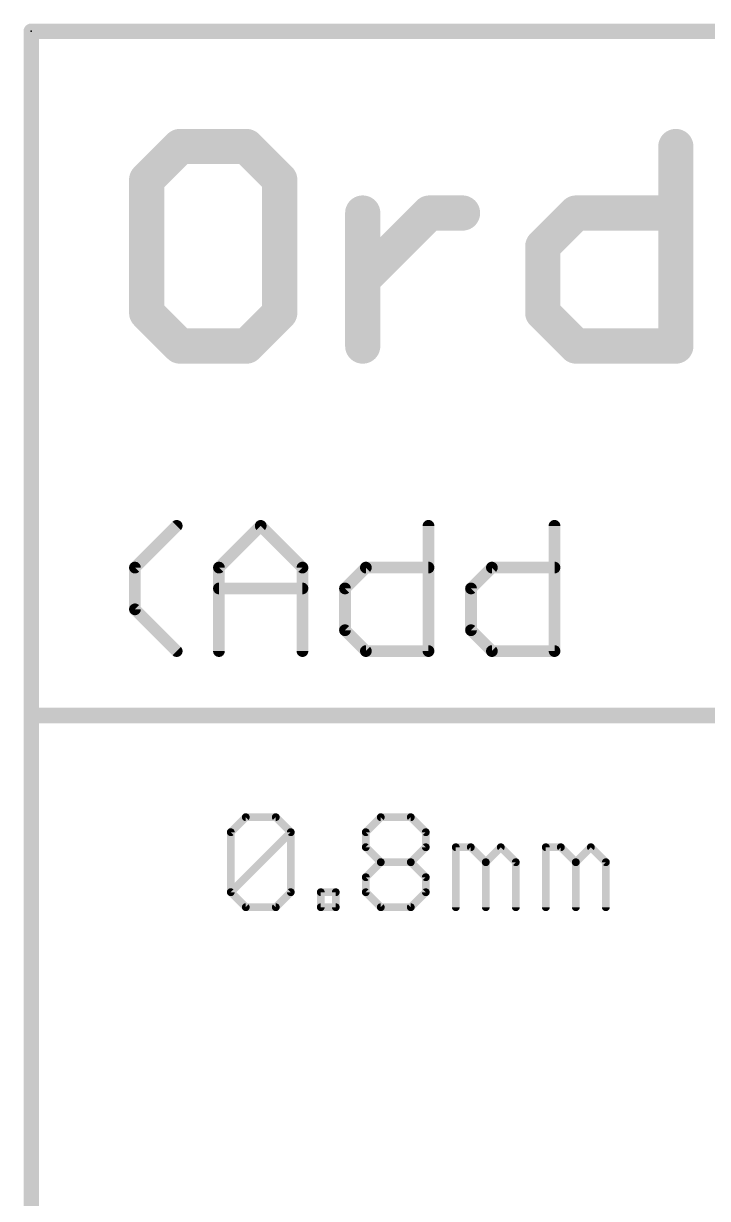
# Model space of a CAD drawing. Extents: x -17 to 166, y -13 to 51.
# Drawn here: x 64.67 to 73.55, y 35.64 to 50.9 of the extents above; entities that cross this region are included whole.
import ezdxf

# ---------------------------------------------------------------- set-up
doc = ezdxf.new("R2010")
doc.units = 0
doc.layers.add('23', color=53, linetype='CONTINUOUS')
doc.layers.add('51', color=53, linetype='CONTINUOUS')

msp = doc.modelspace()

# ---------------------------------------------------------------- linework, layer by layer
at = {"layer": '23'}
msp.add_point((64.77, 50.8), dxfattribs=at)
at = {"layer": '51'}
for points, const_width in [([(64.77, 50.8), (166.37, 50.8)], 0.2032), ([(64.77, 41.91), (64.77, 50.8)], 0.2032), ([(66.7008, 49.3036), (66.2686, 48.8714)], 0.4572), ([(67.5651, 49.3036), (66.7008, 49.3036)], 0.4572), ([(67.9973, 48.8714), (67.5651, 49.3036)], 0.4572), ([(73.1426, 49.3036), (73.1426, 46.7106)], 0.4572), ([(66.2686, 48.8714), (66.2686, 47.1428)], 0.4572), ([(67.9973, 47.1428), (67.9973, 48.8714)], 0.4572), ([(69.0752, 46.7106), (69.0752, 48.4393)], 0.4572), ([(69.0752, 47.5749), (69.9395, 48.4393)], 0.4572), ([(69.9395, 48.4393), (70.3717, 48.4393)], 0.4572), ([(71.414, 48.0071), (71.8461, 48.4393)], 0.4572), ([(71.8461, 48.4393), (73.1426, 48.4393)], 0.4572), ([(71.414, 47.1428), (71.414, 48.0071)], 0.4572), ([(66.2686, 47.1428), (66.7008, 46.7106)], 0.4572), ([(67.5651, 46.7106), (67.9973, 47.1428)], 0.4572), ([(71.8461, 46.7106), (71.414, 47.1428)], 0.4572), ([(66.7008, 46.7106), (67.5651, 46.7106)], 0.4572), ([(73.1426, 46.7106), (71.8461, 46.7106)], 0.4572), ([(66.1162, 43.8329), (66.6585, 44.3752)], 0.1524), ([(67.2076, 43.8329), (67.75, 44.3752)], 0.1524), ([(67.75, 44.3752), (68.2923, 43.8329)], 0.1524), ([(69.9295, 44.3752), (69.9295, 42.7482)], 0.1524), ([(71.5666, 44.3752), (71.5666, 42.7482)], 0.1524), ([(66.1162, 43.2905), (66.1162, 43.8329)], 0.1524), ([(67.2076, 42.7482), (67.2076, 43.8329)], 0.1524), ([(68.2923, 43.8329), (68.2923, 42.7482)], 0.1524), ([(68.8448, 43.5617), (69.116, 43.8329)], 0.1524), ([(69.116, 43.8329), (69.9295, 43.8329)], 0.1524), ([(70.4819, 43.5617), (70.7531, 43.8329)], 0.1524), ([(70.7531, 43.8329), (71.5666, 43.8329)], 0.1524), ([(67.2076, 43.5617), (68.2923, 43.5617)], 0.1524), ([(68.8448, 43.0194), (68.8448, 43.5617)], 0.1524), ([(70.4819, 43.0194), (70.4819, 43.5617)], 0.1524), ([(66.6585, 42.7482), (66.1162, 43.2905)], 0.1524), ([(69.116, 42.7482), (68.8448, 43.0194)], 0.1524), ([(70.7531, 42.7482), (70.4819, 43.0194)], 0.1524), ([(69.9295, 42.7482), (69.116, 42.7482)], 0.1524), ([(71.5666, 42.7482), (70.7531, 42.7482)], 0.1524), ([(64.77, 0), (64.77, 41.91)], 0.2032), ([(64.77, 41.91), (166.37, 41.91)], 0.2032), ([(67.3608, 40.3953), (67.5557, 40.5902)], 0.1016), ([(67.5557, 40.5902), (67.9455, 40.5902)], 0.1016), ([(67.9455, 40.5902), (68.1404, 40.3953)], 0.1016), ([(69.1149, 40.3953), (69.3098, 40.5902)], 0.1016), ([(69.3098, 40.5902), (69.6996, 40.5902)], 0.1016), ([(69.6996, 40.5902), (69.8945, 40.3953)], 0.1016), ([(67.3608, 39.6157), (67.3608, 40.3953)], 0.1016), ([(67.3608, 39.6157), (68.1404, 40.3953)], 0.1016), ([(68.1404, 40.3953), (68.1404, 39.6157)], 0.1016), ([(69.1149, 40.2004), (69.1149, 40.3953)], 0.1016), ([(69.8945, 40.3953), (69.8945, 40.2004)], 0.1016), ([(69.3098, 40.0055), (69.1149, 40.2004)], 0.1016), ([(69.8945, 40.2004), (69.6996, 40.0055)], 0.1016), ([(70.2843, 39.4208), (70.2843, 40.2004)], 0.1016), ([(70.2843, 40.2004), (70.4792, 40.2004)], 0.1016), ([(70.4792, 40.2004), (70.6741, 40.0055)], 0.1016), ([(70.6741, 40.0055), (70.869, 40.2004)], 0.1016), ([(70.869, 40.2004), (71.0639, 40.0055)], 0.1016), ([(71.4537, 39.4208), (71.4537, 40.2004)], 0.1016), ([(71.4537, 40.2004), (71.6486, 40.2004)], 0.1016), ([(71.6486, 40.2004), (71.8435, 40.0055)], 0.1016), ([(71.8435, 40.0055), (72.0384, 40.2004)], 0.1016), ([(72.0384, 40.2004), (72.2333, 40.0055)], 0.1016), ([(69.1149, 39.8106), (69.3098, 40.0055)], 0.1016), ([(69.3098, 40.0055), (69.6996, 40.0055)], 0.1016), ([(69.6996, 40.0055), (69.8945, 39.8106)], 0.1016), ([(70.6741, 40.0055), (70.6741, 39.4208)], 0.1016), ([(71.0639, 40.0055), (71.0639, 39.4208)], 0.1016), ([(71.8435, 40.0055), (71.8435, 39.4208)], 0.1016), ([(72.2333, 40.0055), (72.2333, 39.4208)], 0.1016), ([(69.1149, 39.6157), (69.1149, 39.8106)], 0.1016), ([(69.8945, 39.8106), (69.8945, 39.6157)], 0.1016), ([(67.5557, 39.4208), (67.3608, 39.6157)], 0.1016), ([(68.1404, 39.6157), (67.9455, 39.4208)], 0.1016), ([(68.5302, 39.4208), (68.5302, 39.6157)], 0.1016), ([(68.5302, 39.6157), (68.7251, 39.6157)], 0.1016), ([(68.7251, 39.6157), (68.7251, 39.4208)], 0.1016), ([(69.3098, 39.4208), (69.1149, 39.6157)], 0.1016), ([(69.8945, 39.6157), (69.6996, 39.4208)], 0.1016), ([(67.9455, 39.4208), (67.5557, 39.4208)], 0.1016), ([(68.7251, 39.4208), (68.5302, 39.4208)], 0.1016), ([(69.6996, 39.4208), (69.3098, 39.4208)], 0.1016)]:
    msp.add_lwpolyline(points, dxfattribs=dict(at, const_width=const_width))
for points, const_width in [([(64.77, 50.8508, 1), (64.77, 50.7492)], 0.1016), ([(64.8208, 50.8, 1), (64.7192, 50.8)], 0.1016), ([(66.7008, 49.4179, 1), (66.7008, 49.1893)], 0.2286), ([(66.7816, 49.2228, 1), (66.6199, 49.3844)], 0.2286), ([(67.6459, 49.3844, 1), (67.4843, 49.2228)], 0.2286), ([(67.5651, 49.1893, 1), (67.5651, 49.4179)], 0.2286), ([(73.2569, 49.3036, 1), (73.0283, 49.3036)], 0.2286), ([(66.3829, 48.8714, 1), (66.1543, 48.8714)], 0.2286), ([(66.1878, 48.9523, 1), (66.3494, 48.7906)], 0.2286), ([(68.1116, 48.8714, 1), (67.883, 48.8714)], 0.2286), ([(67.9165, 48.7906, 1), (68.0781, 48.9523)], 0.2286), ([(69.1895, 48.4393, 1), (68.9609, 48.4393)], 0.2286), ([(69.9395, 48.5536, 1), (69.9395, 48.325)], 0.2286), ([(70.0203, 48.3585, 1), (69.8587, 48.5201)], 0.2286), ([(70.3717, 48.325, 1), (70.3717, 48.5536)], 0.2286), ([(71.8461, 48.5536, 1), (71.8461, 48.325)], 0.2286), ([(71.9269, 48.3585, 1), (71.7653, 48.5201)], 0.2286), ([(73.1426, 48.325, 1), (73.1426, 48.5536)], 0.2286), ([(71.3331, 48.0879, 1), (71.4948, 47.9263)], 0.2286), ([(71.5283, 48.0071, 1), (71.2997, 48.0071)], 0.2286), ([(68.9943, 47.6558, 1), (69.156, 47.4941)], 0.2286), ([(66.3494, 47.2236, 1), (66.1878, 47.0619)], 0.2286), ([(68.0781, 47.0619, 1), (67.9165, 47.2236)], 0.2286), ([(71.4948, 47.2236, 1), (71.3331, 47.0619)], 0.2286), ([(66.1543, 47.1428, 1), (66.3829, 47.1428)], 0.2286), ([(67.883, 47.1428, 1), (68.1116, 47.1428)], 0.2286), ([(71.2997, 47.1428, 1), (71.5283, 47.1428)], 0.2286), ([(66.7008, 46.8249, 1), (66.7008, 46.5963)], 0.2286), ([(66.6199, 46.6298, 1), (66.7816, 46.7914)], 0.2286), ([(67.4843, 46.7914, 1), (67.6459, 46.6298)], 0.2286), ([(67.5651, 46.5963, 1), (67.5651, 46.8249)], 0.2286), ([(71.8461, 46.8249, 1), (71.8461, 46.5963)], 0.2286), ([(71.7653, 46.6298, 1), (71.9269, 46.7914)], 0.2286), ([(73.1426, 46.5963, 1), (73.1426, 46.8249)], 0.2286), ([(68.9609, 46.7106, 1), (69.1895, 46.7106)], 0.2286), ([(73.0283, 46.7106, 1), (73.2569, 46.7106)], 0.2286), ([(66.6855, 44.3482, 1), (66.6316, 44.4021)], 0.0762), ([(67.7769, 44.4021, 1), (67.723, 44.3482)], 0.0762), ([(67.7769, 44.3482, 1), (67.723, 44.4021)], 0.0762), ([(69.9676, 44.3752, 1), (69.8914, 44.3752)], 0.0762), ([(71.6047, 44.3752, 1), (71.5285, 44.3752)], 0.0762), ([(66.1543, 43.8329, 1), (66.0781, 43.8329)], 0.0762), ([(66.0893, 43.8598, 1), (66.1431, 43.8059)], 0.0762), ([(67.2457, 43.8329, 1), (67.1695, 43.8329)], 0.0762), ([(67.1807, 43.8598, 1), (67.2346, 43.8059)], 0.0762), ([(68.3304, 43.8329, 1), (68.2542, 43.8329)], 0.0762), ([(68.2654, 43.8059, 1), (68.3192, 43.8598)], 0.0762), ([(69.116, 43.871, 1), (69.116, 43.7948)], 0.0762), ([(69.1429, 43.8059, 1), (69.089, 43.8598)], 0.0762), ([(69.9295, 43.7948, 1), (69.9295, 43.871)], 0.0762), ([(70.7531, 43.871, 1), (70.7531, 43.7948)], 0.0762), ([(70.7801, 43.8059, 1), (70.7262, 43.8598)], 0.0762), ([(71.5666, 43.7948, 1), (71.5666, 43.871)], 0.0762), ([(67.2076, 43.5998, 1), (67.2076, 43.5236)], 0.0762), ([(68.2923, 43.5236, 1), (68.2923, 43.5998)], 0.0762), ([(68.8829, 43.5617, 1), (68.8067, 43.5617)], 0.0762), ([(68.8179, 43.5886, 1), (68.8717, 43.5348)], 0.0762), ([(70.52, 43.5617, 1), (70.4438, 43.5617)], 0.0762), ([(70.455, 43.5886, 1), (70.5089, 43.5348)], 0.0762), ([(66.1431, 43.3175, 1), (66.0893, 43.2636)], 0.0762), ([(66.0781, 43.2905, 1), (66.1543, 43.2905)], 0.0762), ([(68.8717, 43.0463, 1), (68.8179, 42.9924)], 0.0762), ([(68.8067, 43.0194, 1), (68.8829, 43.0194)], 0.0762), ([(70.5089, 43.0463, 1), (70.455, 42.9924)], 0.0762), ([(70.4438, 43.0194, 1), (70.52, 43.0194)], 0.0762), ([(66.6316, 42.7213, 1), (66.6855, 42.7751)], 0.0762), ([(67.1695, 42.7482, 1), (67.2457, 42.7482)], 0.0762), ([(68.2542, 42.7482, 1), (68.3304, 42.7482)], 0.0762), ([(69.116, 42.7863, 1), (69.116, 42.7101)], 0.0762), ([(69.089, 42.7213, 1), (69.1429, 42.7751)], 0.0762), ([(69.8914, 42.7482, 1), (69.9676, 42.7482)], 0.0762), ([(69.9295, 42.7101, 1), (69.9295, 42.7863)], 0.0762), ([(70.7531, 42.7863, 1), (70.7531, 42.7101)], 0.0762), ([(70.7262, 42.7213, 1), (70.7801, 42.7751)], 0.0762), ([(71.5285, 42.7482, 1), (71.6047, 42.7482)], 0.0762), ([(71.5666, 42.7101, 1), (71.5666, 42.7863)], 0.0762), ([(64.8208, 41.91, 1), (64.7192, 41.91)], 0.1016), ([(64.77, 41.9608, 1), (64.77, 41.8592)], 0.1016), ([(64.7192, 41.91, 1), (64.8208, 41.91)], 0.1016), ([(67.5557, 40.6156, 1), (67.5557, 40.5648)], 0.0508), ([(67.5737, 40.5722, 1), (67.5377, 40.6082)], 0.0508), ([(67.9635, 40.6082, 1), (67.9275, 40.5722)], 0.0508), ([(67.9455, 40.5648, 1), (67.9455, 40.6156)], 0.0508), ([(69.3098, 40.6156, 1), (69.3098, 40.5648)], 0.0508), ([(69.3278, 40.5722, 1), (69.2918, 40.6082)], 0.0508), ([(69.7176, 40.6082, 1), (69.6816, 40.5722)], 0.0508), ([(69.6996, 40.5648, 1), (69.6996, 40.6156)], 0.0508), ([(67.3428, 40.4133, 1), (67.3788, 40.3773)], 0.0508), ([(67.3862, 40.3953, 1), (67.3354, 40.3953)], 0.0508), ([(68.1658, 40.3953, 1), (68.115, 40.3953)], 0.0508), ([(68.1584, 40.3773, 1), (68.1224, 40.4133)], 0.0508), ([(68.1224, 40.3773, 1), (68.1584, 40.4133)], 0.0508), ([(69.0969, 40.4133, 1), (69.1329, 40.3773)], 0.0508), ([(69.1403, 40.3953, 1), (69.0895, 40.3953)], 0.0508), ([(69.9199, 40.3953, 1), (69.8691, 40.3953)], 0.0508), ([(69.8765, 40.3773, 1), (69.9125, 40.4133)], 0.0508), ([(69.1329, 40.2184, 1), (69.0969, 40.1824)], 0.0508), ([(69.0895, 40.2004, 1), (69.1403, 40.2004)], 0.0508), ([(69.8691, 40.2004, 1), (69.9199, 40.2004)], 0.0508), ([(69.9125, 40.1824, 1), (69.8765, 40.2184)], 0.0508), ([(70.3097, 40.2004, 1), (70.2589, 40.2004)], 0.0508), ([(70.2843, 40.2258, 1), (70.2843, 40.175)], 0.0508), ([(70.4971, 40.2184, 1), (70.4612, 40.1824)], 0.0508), ([(70.4792, 40.175, 1), (70.4792, 40.2258)], 0.0508), ([(70.8869, 40.2184, 1), (70.851, 40.1824)], 0.0508), ([(70.8869, 40.1824, 1), (70.851, 40.2184)], 0.0508), ([(71.4791, 40.2004, 1), (71.4283, 40.2004)], 0.0508), ([(71.4537, 40.2258, 1), (71.4537, 40.175)], 0.0508), ([(71.6665, 40.2184, 1), (71.6306, 40.1824)], 0.0508), ([(71.6486, 40.175, 1), (71.6486, 40.2258)], 0.0508), ([(72.0563, 40.2184, 1), (72.0204, 40.1824)], 0.0508), ([(72.0563, 40.1824, 1), (72.0204, 40.2184)], 0.0508), ([(69.3098, 40.0309, 1), (69.3098, 39.9801)], 0.0508), ([(69.3278, 39.9875, 1), (69.2918, 40.0235)], 0.0508), ([(69.2918, 39.9875, 1), (69.3278, 40.0235)], 0.0508), ([(69.7176, 40.0235, 1), (69.6816, 39.9875)], 0.0508), ([(69.6816, 40.0235, 1), (69.7176, 39.9875)], 0.0508), ([(69.6996, 39.9801, 1), (69.6996, 40.0309)], 0.0508), ([(70.6561, 40.0235, 1), (70.692, 39.9875)], 0.0508), ([(70.6995, 40.0055, 1), (70.6487, 40.0055)], 0.0508), ([(70.6561, 39.9875, 1), (70.692, 40.0235)], 0.0508), ([(71.0893, 40.0055, 1), (71.0385, 40.0055)], 0.0508), ([(71.0459, 39.9875, 1), (71.0818, 40.0235)], 0.0508), ([(71.8255, 40.0235, 1), (71.8614, 39.9875)], 0.0508), ([(71.8689, 40.0055, 1), (71.8181, 40.0055)], 0.0508), ([(71.8255, 39.9875, 1), (71.8614, 40.0235)], 0.0508), ([(72.2587, 40.0055, 1), (72.2079, 40.0055)], 0.0508), ([(72.2153, 39.9875, 1), (72.2512, 40.0235)], 0.0508), ([(69.0969, 39.8286, 1), (69.1329, 39.7926)], 0.0508), ([(69.1403, 39.8106, 1), (69.0895, 39.8106)], 0.0508), ([(69.9199, 39.8106, 1), (69.8691, 39.8106)], 0.0508), ([(69.8765, 39.7926, 1), (69.9125, 39.8286)], 0.0508), ([(67.3788, 39.6337, 1), (67.3428, 39.5977)], 0.0508), ([(67.3428, 39.6337, 1), (67.3788, 39.5977)], 0.0508), ([(67.3354, 39.6157, 1), (67.3862, 39.6157)], 0.0508), ([(68.115, 39.6157, 1), (68.1658, 39.6157)], 0.0508), ([(68.1584, 39.5977, 1), (68.1224, 39.6337)], 0.0508), ([(68.5556, 39.6157, 1), (68.5048, 39.6157)], 0.0508), ([(68.5302, 39.6411, 1), (68.5302, 39.5903)], 0.0508), ([(68.7505, 39.6157, 1), (68.6997, 39.6157)], 0.0508), ([(68.7251, 39.5903, 1), (68.7251, 39.6411)], 0.0508), ([(69.1329, 39.6337, 1), (69.0969, 39.5977)], 0.0508), ([(69.0895, 39.6157, 1), (69.1403, 39.6157)], 0.0508), ([(69.8691, 39.6157, 1), (69.9199, 39.6157)], 0.0508), ([(69.9125, 39.5977, 1), (69.8765, 39.6337)], 0.0508), ([(67.5557, 39.4462, 1), (67.5557, 39.3954)], 0.0508), ([(67.5377, 39.4028, 1), (67.5737, 39.4388)], 0.0508), ([(67.9275, 39.4388, 1), (67.9635, 39.4028)], 0.0508), ([(67.9455, 39.3954, 1), (67.9455, 39.4462)], 0.0508), ([(68.5302, 39.4462, 1), (68.5302, 39.3954)], 0.0508), ([(68.5048, 39.4208, 1), (68.5556, 39.4208)], 0.0508), ([(68.6997, 39.4208, 1), (68.7505, 39.4208)], 0.0508), ([(68.7251, 39.3954, 1), (68.7251, 39.4462)], 0.0508), ([(69.3098, 39.4462, 1), (69.3098, 39.3954)], 0.0508), ([(69.2918, 39.4028, 1), (69.3278, 39.4388)], 0.0508), ([(69.6816, 39.4388, 1), (69.7176, 39.4028)], 0.0508), ([(69.6996, 39.3954, 1), (69.6996, 39.4462)], 0.0508), ([(70.2589, 39.4208, 1), (70.3097, 39.4208)], 0.0508), ([(70.6487, 39.4208, 1), (70.6995, 39.4208)], 0.0508), ([(71.0385, 39.4208, 1), (71.0893, 39.4208)], 0.0508), ([(71.4283, 39.4208, 1), (71.4791, 39.4208)], 0.0508), ([(71.8181, 39.4208, 1), (71.8689, 39.4208)], 0.0508), ([(72.2079, 39.4208, 1), (72.2587, 39.4208)], 0.0508)]:
    msp.add_lwpolyline(points, format="xyb", dxfattribs=dict(at, const_width=const_width))

doc.saveas('drawing.dxf')
